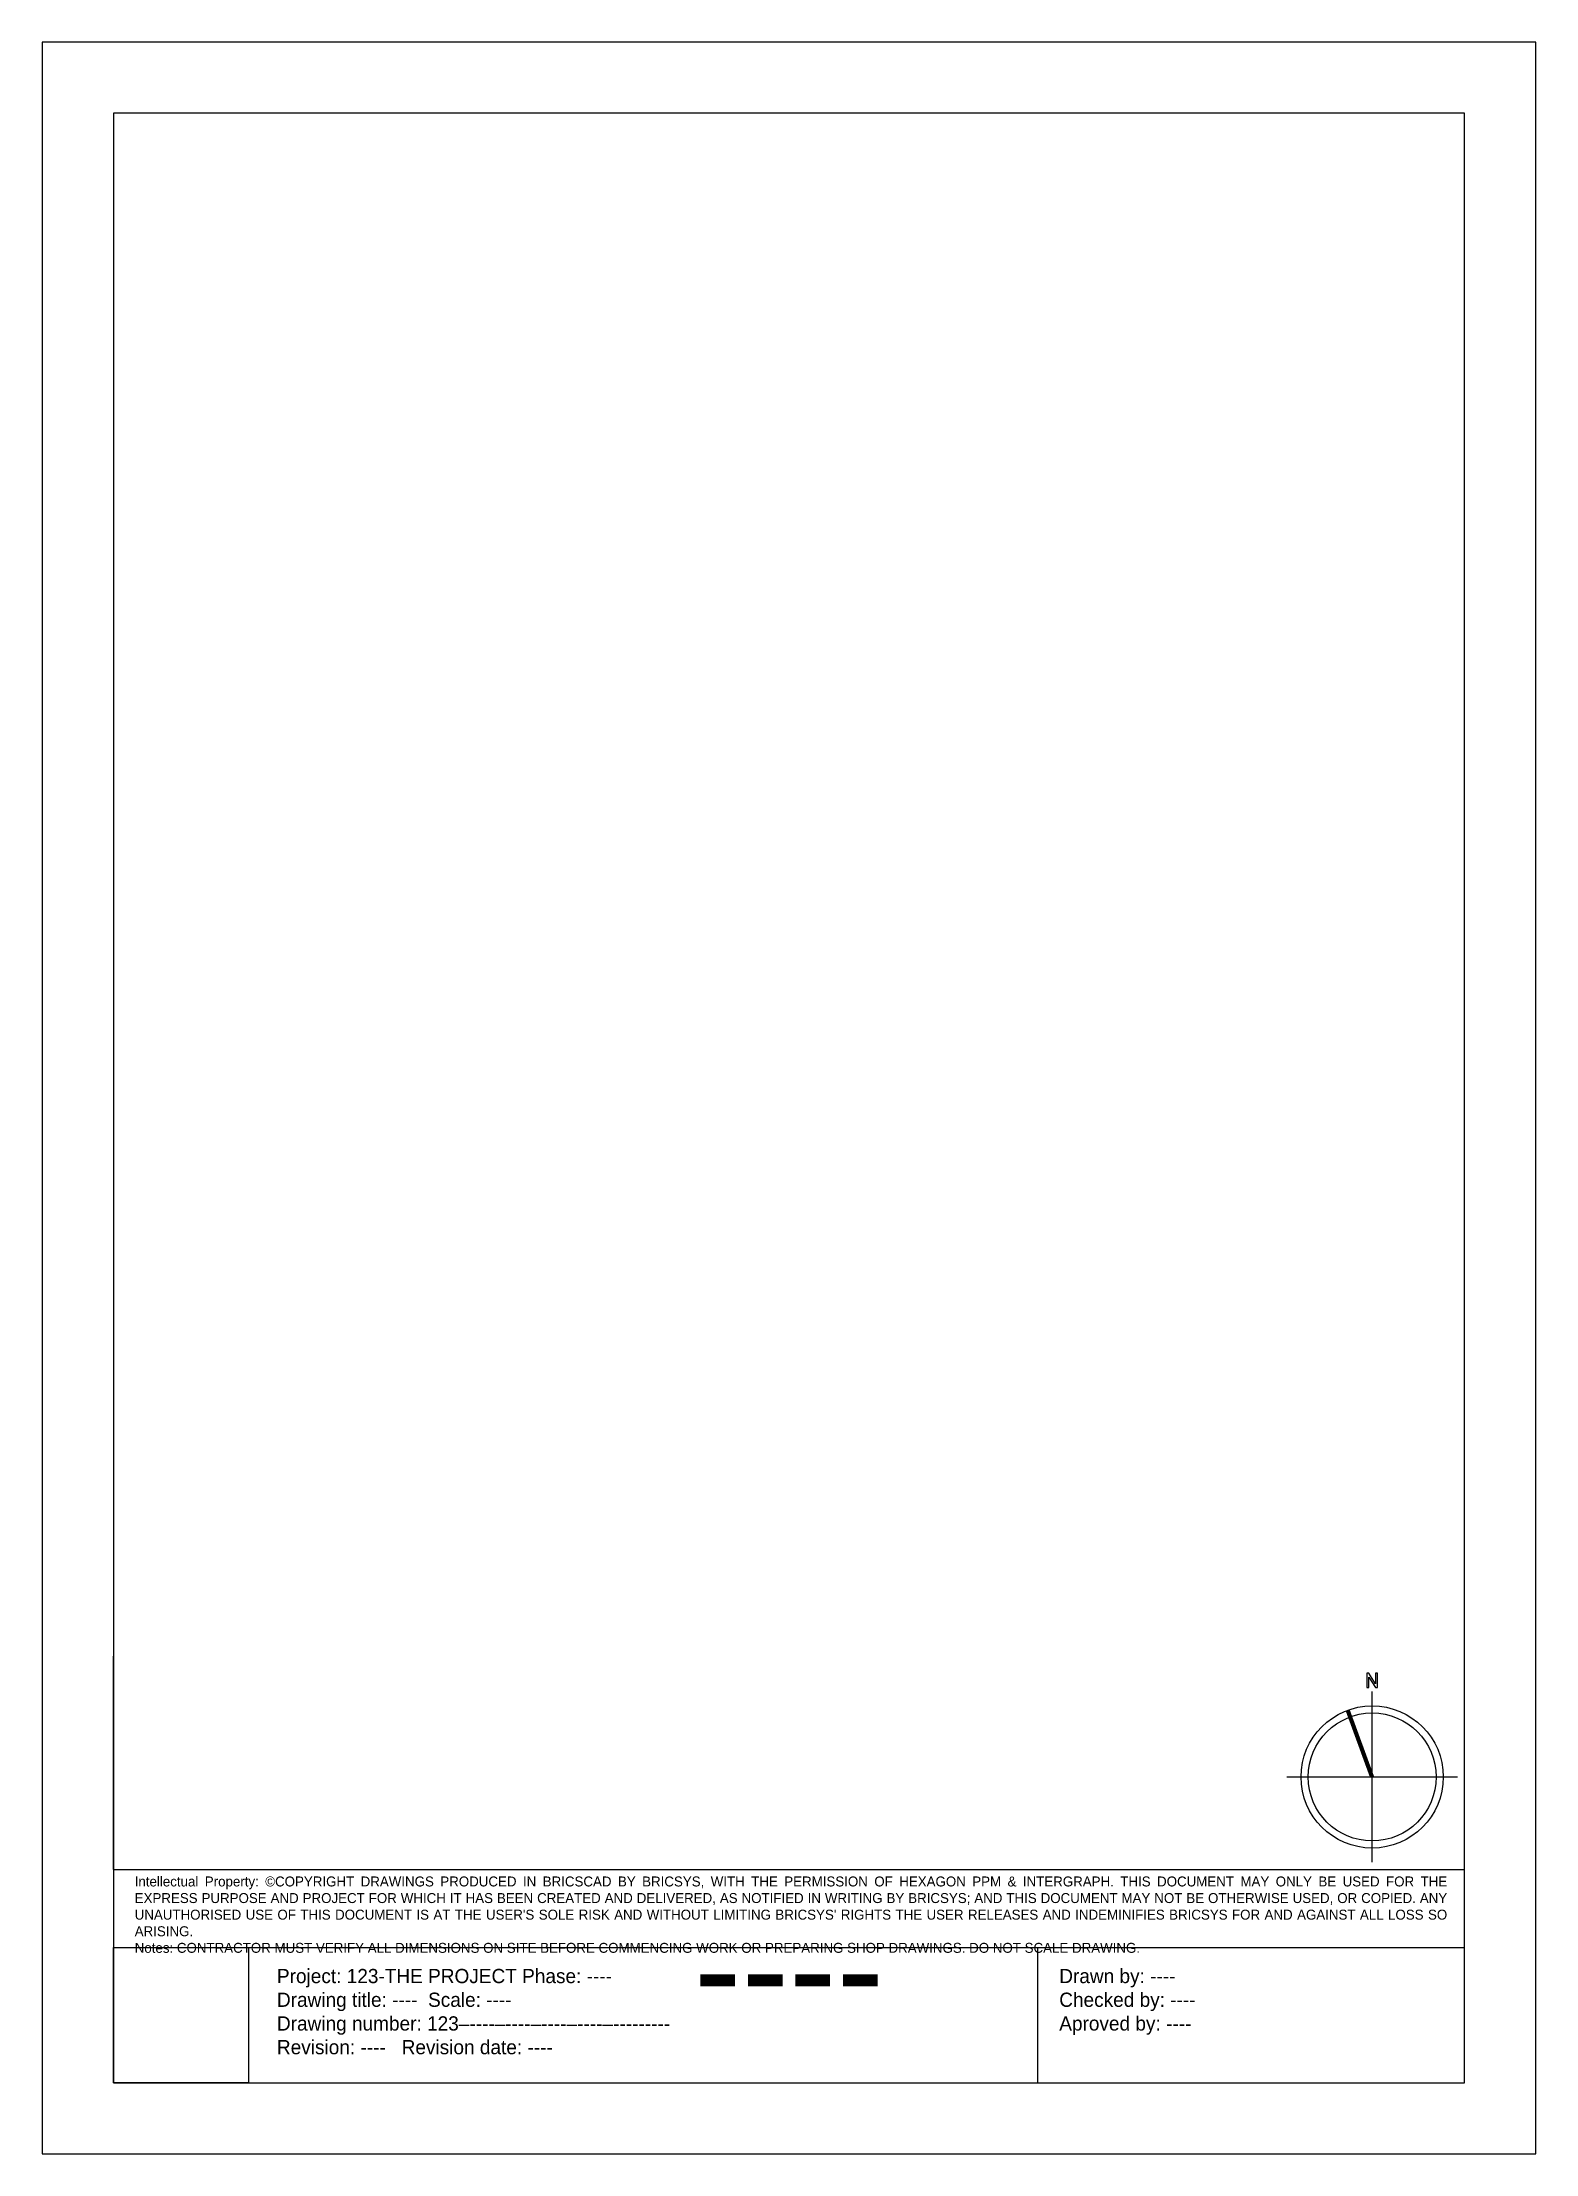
# Paper-space layout 'A4 P' of a CAD drawing. Header units: millimetres. Extents: x 0 to 210, y 0 to 297.
import ezdxf

# ---------------------------------------------------------------- set-up
doc = ezdxf.new("R2010")
doc.units = ezdxf.units.MM
doc.layers.add('Titleblock Elements', color=250, linetype='Continuous')
doc.styles.add('Titleblock', font='bahnschrift.ttf', dxfattribs={"height": 1.5})
picture_1 = doc.add_image_def('image1.png', size_in_pixel=(256, 256))

# ---------------------------------------------------------------- blocks, each defined once
blk = doc.blocks.new('*U28')
for p, q in [((0, -12), (0, 12)), ((-12, 0), (12, 0))]:
    blk.add_line(p, q)
at = {"lineweight": 200}
blk.add_line((0, 0), (-3.42, 9.4), dxfattribs=at)
blk.add_lwpolyline([(-0.74, 14.58), (-0.74, 12.58), (-0.46, 12.58), (-0.46, 14.05), (0.48, 12.58), (0.74, 12.58), (0.74, 14.58), (0.46, 14.58), (0.46, 13.09), (-0.49, 14.58)], close=True)
for radius in [10, 9]:
    blk.add_circle((0, 0), radius)
blk = doc.blocks.new('Titleblock A4 P')
at = {"layer": 'Titleblock Elements'}
for p, q in [((10, 40), (10, 70)), ((10, 40), (200, 40)), ((200, 10), (200, 40)), ((10, 29), (200, 29)), ((140, 10), (140, 29))]:
    blk.add_line(p, q, dxfattribs=at)
for points in [[(210, 297), (0, 297), (0, 0), (210, 0)], [(200, 287), (10, 287), (10, 10), (200, 10)]]:
    blk.add_lwpolyline(points, close=True, dxfattribs=at)
blk.add_blockref('*U28', (187, 53))
at = {"layer": 'Titleblock Elements', "attachment_point": 1, "style": 'Titleblock'}
for s, insert, char_height, width in [("\\pxqj;Intellectual Property: ©COPYRIGHT DRAWINGS PRODUCED IN BRICSCAD BY BRICSYS, WITH THE PERMISSION OF HEXAGON PPM & INTERGRAPH. THIS DOCUMENT MAY ONLY BE USED FOR THE EXPRESS PURPOSE AND PROJECT FOR WHICH IT HAS BEEN CREATED AND DELIVERED, AS NOTIFIED IN WRITING BY BRICSYS; AND THIS DOCUMENT MAY NOT BE OTHERWISE USED, OR COPIED. ANY UNAUTHORISED USE OF THIS DOCUMENT IS AT THE USER'S SOLE RISK AND WITHOUT LIMITING BRICSYS' RIGHTS THE USER RELEASES AND INDEMINIFIES BRICSYS FOR AND AGAINST ALL LOSS SO ARISING.\\PNotes: CONTRACTOR MUST VERIFY ALL DIMENSIONS ON SITE BEFORE COMMENCING WORK OR PREPARING SHOP DRAWINGS. DO NOT SCALE DRAWING.", (13, 39), 1.4, 184), ('Project: 123-THE PROJECT Phase: ----\\PDrawing title: ----  Scale: ----\\PDrawing number: 123–----–----–----–----–---------\\PRevision: ----   Revision date: ----', (33, 26), 2, 107), ('Drawn by: ----\\PChecked by: ----\\PAproved by: ----', (143, 26), 2, 47)]:
    blk.add_mtext(s, dxfattribs=dict(at, insert=insert, char_height=char_height, width=width))
at = {"layer": 'Titleblock Elements', "color": 1, "insert": (105, 26.1), "char_height": 15, "attachment_point": 5, "style": 'Titleblock'}
blk.add_mtext('----', dxfattribs=at)
at = {"layer": 'Titleblock Elements'}
image = blk.add_image(picture_1, insert=(10, 10), size_in_units=(19, 19), dxfattribs=at)
image.dxf.flags = 7

psp = doc.layouts.new('A4 P')

# ---------------------------------------------------------------- block references
psp.add_blockref('Titleblock A4 P', (0, 0))

doc.saveas('drawing.dxf')
